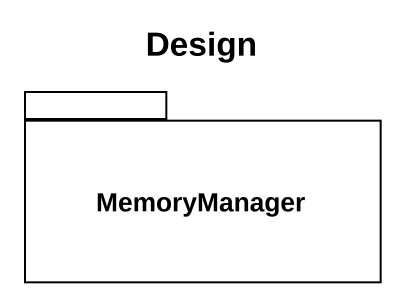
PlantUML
@startuml
title Design
package MemoryManager {
}
@enduml
